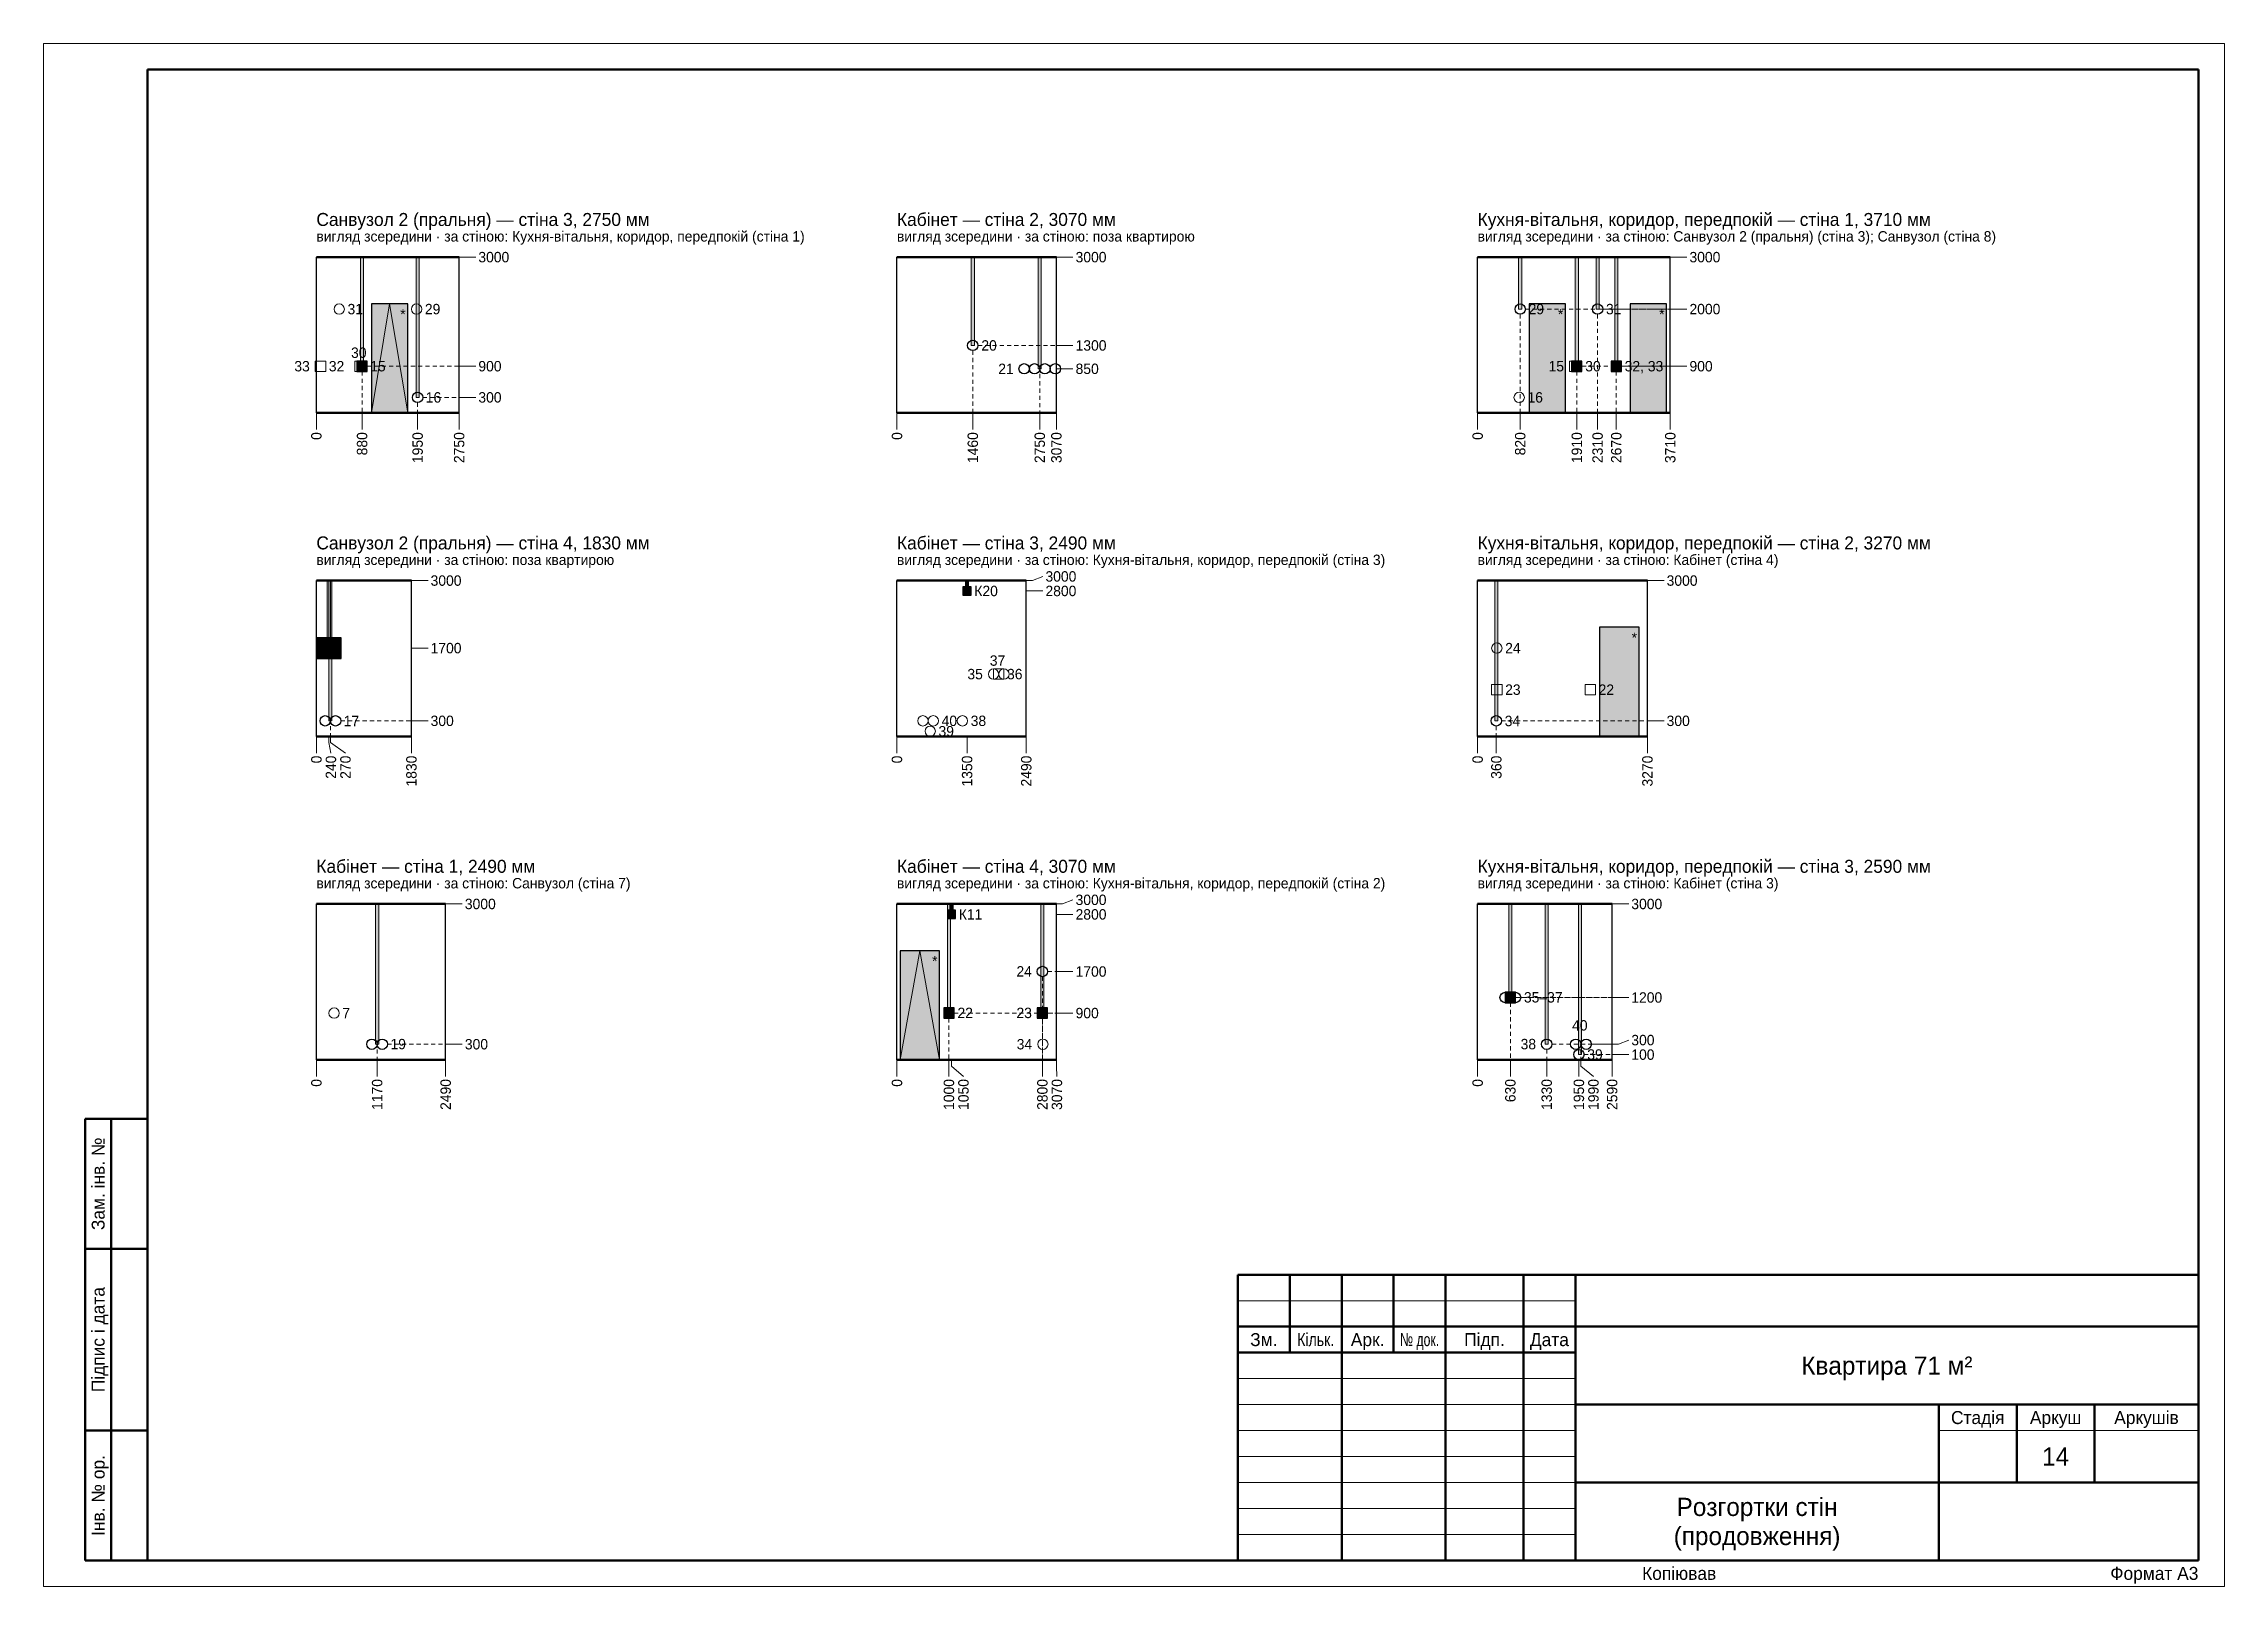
# Paper-space layout '14 Розгортки (продовження)' of a CAD drawing. Header units: millimetres. Extents: x 0 to 420, y 0 to 297.
import ezdxf
from ezdxf.enums import TextEntityAlignment as Align

# ---------------------------------------------------------------- set-up
doc = ezdxf.new("R2010")
doc.units = ezdxf.units.MM
doc.layers.add('A-SHEET', color=7, linetype='Continuous')
doc.layers.add('E-ELEV', color=7, linetype='Continuous')
doc.styles.add('PLEX_LIGHT', font='IBMPlexSans-Light.ttf')

# ---------------------------------------------------------------- blocks, each defined once
blk = doc.blocks.new('STAMP_F3')
at = {"lineweight": 50}
for p, q in [((185, 55), (0, 55)), ((0, 55), (0, 0)), ((10, 40), (10, 55)), ((20, 40), (20, 55)), ((30, 40), (30, 55)), ((40, 40), (40, 55)), ((55, 40), (55, 55)), ((65, 0), (65, 55)), ((185, 0), (185, 55)), ((0, 45), (65, 45)), ((65, 45), (185, 45)), ((0, 40), (65, 40)), ((20, 0), (20, 40)), ((40, 0), (40, 40)), ((55, 0), (55, 40)), ((65, 30), (185, 30)), ((135, 0), (135, 30)), ((150, 15), (150, 30)), ((165, 15), (165, 30)), ((65, 15), (185, 15)), ((0, 0), (185, 0))]:
    blk.add_line(p, q, dxfattribs=at)
at = {"lineweight": 18}
for p, q in [((0, 50), (65, 50)), ((0, 35), (65, 35)), ((0, 30), (65, 30)), ((0, 25), (65, 25)), ((135, 25), (185, 25)), ((0, 20), (65, 20)), ((0, 15), (65, 15)), ((0, 10), (65, 10)), ((0, 5), (65, 5))]:
    blk.add_line(p, q, dxfattribs=at)
at = {"style": 'PLEX_LIGHT'}
for s, p in [('Зм.', (5, 42.5)), ('Арк.', (25, 42.5)), ('Підп.', (47.5, 42.5)), ('Дата', (60, 42.5)), ('Стадія', (142.5, 27.5)), ('Аркуш', (157.5, 27.5)), ('Аркушів', (175, 27.5))]:
    blk.add_text(s, height=2.5, dxfattribs=at).set_placement(p, align=Align.MIDDLE_CENTER)
for s, width, p in [('Кільк.', 0.81045, (15, 42.5)), ('№ док.', 0.701948, (35, 42.5))]:
    blk.add_text(s, height=2.5, dxfattribs=dict(at, width=width)).set_placement(p, align=Align.MIDDLE_CENTER)
for tag, height, p in [('CODE', 5, (125, 50)), ('DATE1', 2.5, (60, 37.5)), ('OBJECT', 3.5, (125, 37.5)), ('DATE2', 2.5, (60, 32.5)), ('OBJECT_2', 3.5, (125, 31.9)), ('DATE3', 2.5, (60, 27.5)), ('DATE4', 2.5, (60, 22.5)), ('BUILDING', 3.5, (100, 22.5)), ('STAGE', 3.5, (142.5, 20)), ('SHEET', 3.5, (157.5, 20)), ('SHEETS', 3.5, (175, 20)), ('DATE5', 2.5, (60, 17.5)), ('BUILDING_2', 3.5, (100, 16.9)), ('DATE6', 2.5, (60, 12.5)), ('DATE7', 2.5, (60, 7.5)), ('IMAGE', 3.5, (100, 7.5)), ('ORG', 2.5, (160, 7.5)), ('ORG_2', 2.5, (160, 3.5)), ('DATE8', 2.5, (60, 2.5)), ('IMAGE_2', 3.5, (100, 1.9))]:
    blk.add_attdef(tag, text='', height=height, dxfattribs=at).set_placement(p, align=Align.MIDDLE_CENTER)
for tag, p in [('ROLE1', (1, 37.5)), ('NAME1', (21, 37.5)), ('ROLE2', (1, 32.5)), ('NAME2', (21, 32.5)), ('ROLE3', (1, 27.5)), ('NAME3', (21, 27.5)), ('ROLE4', (1, 22.5)), ('NAME4', (21, 22.5)), ('ROLE5', (1, 17.5)), ('NAME5', (21, 17.5)), ('ROLE6', (1, 12.5)), ('NAME6', (21, 12.5)), ('ROLE7', (1, 7.5)), ('NAME7', (21, 7.5)), ('ROLE8', (1, 2.5)), ('NAME8', (21, 2.5))]:
    blk.add_attdef(tag, text='', height=2.5, dxfattribs=at).set_placement(p, align=Align.MIDDLE_LEFT)

psp = doc.layouts.new('14 Розгортки (продовження)')

# ---------------------------------------------------------------- hatches: boundary and pattern name
at = {"layer": 'E-ELEV', "true_color": 0xe4ded3}
h = psp.add_hatch(color=7, dxfattribs=at)
h.dxf.hatch_style = 1
h.paths.add_polyline_path([(61.03, 234.9), (61.63, 234.9), (61.63, 255.9), (61.03, 255.9)])
h = psp.add_hatch(color=7, dxfattribs=at)
h.dxf.hatch_style = 1
h.paths.add_polyline_path([(71.73, 228.9), (72.33, 228.9), (72.33, 255.9), (71.73, 255.9)])
h = psp.add_hatch(color=7, dxfattribs=at)
h.dxf.hatch_style = 1
h.paths.add_polyline_path([(178.65, 238.9), (179.25, 238.9), (179.25, 255.9), (178.65, 255.9)])
h = psp.add_hatch(color=7, dxfattribs=at)
h.dxf.hatch_style = 1
h.paths.add_polyline_path([(191.55, 234.4), (192.15, 234.4), (192.15, 255.9), (191.55, 255.9)])
h = psp.add_hatch(color=7, dxfattribs=at)
h.dxf.hatch_style = 1
h.paths.add_polyline_path([(284.08, 245.9), (284.68, 245.9), (284.68, 255.9), (284.08, 255.9)])
h = psp.add_hatch(color=7, dxfattribs=at)
h.dxf.hatch_style = 1
h.paths.add_polyline_path([(294.98, 234.9), (295.58, 234.9), (295.58, 255.9), (294.98, 255.9)])
h = psp.add_hatch(color=7, dxfattribs=at)
h.dxf.hatch_style = 1
h.paths.add_polyline_path([(298.98, 245.9), (299.58, 245.9), (299.58, 255.9), (298.98, 255.9)])
h = psp.add_hatch(color=7, dxfattribs=at)
h.dxf.hatch_style = 1
h.paths.add_polyline_path([(302.58, 234.9), (303.18, 234.9), (303.18, 255.9), (302.58, 255.9)])
at = {"layer": 'E-ELEV', "true_color": 0xffffff}
h = psp.add_hatch(color=7, dxfattribs=at)
h.dxf.hatch_style = 1
h.paths.add_polyline_path([(63.13, 225.9), (70.13, 225.9), (70.13, 246.9), (63.13, 246.9)])
h = psp.add_hatch(color=7, dxfattribs=at)
h.dxf.hatch_style = 1
h.paths.add_polyline_path([(286.08, 225.9), (293.08, 225.9), (293.08, 246.9), (286.08, 246.9)])
h = psp.add_hatch(color=7, dxfattribs=at)
h.dxf.hatch_style = 1
h.paths.add_polyline_path([(305.58, 225.9), (312.58, 225.9), (312.58, 246.9), (305.58, 246.9)])
h = psp.add_hatch(color=7, dxfattribs=at)
h.dxf.hatch_style = 1
h.paths.add_polyline_path([(60.33, 233.9), (62.33, 233.9), (62.33, 235.9), (60.33, 235.9)])
h = psp.add_hatch(color=7, dxfattribs=at)
h.dxf.hatch_style = 1
h.paths.add_polyline_path([(294.28, 233.9), (296.28, 233.9), (296.28, 235.9), (294.28, 235.9)])
h = psp.add_hatch(color=7, dxfattribs=at)
h.dxf.hatch_style = 1
h.paths.add_polyline_path([(301.88, 233.9), (303.88, 233.9), (303.88, 235.9), (301.88, 235.9)])
h = psp.add_hatch(color=7, dxfattribs=at)
h.dxf.hatch_style = 1
h.paths.add_polyline_path([(301.88, 233.9), (303.88, 233.9), (303.88, 235.9), (301.88, 235.9)])
at = {"layer": 'E-ELEV', "true_color": 0xe4ded3}
h = psp.add_hatch(color=7, dxfattribs=at)
h.dxf.hatch_style = 1
h.paths.add_polyline_path([(54.63, 180.63), (55.23, 180.63), (55.23, 193.63), (54.63, 193.63)])
h = psp.add_hatch(color=7, dxfattribs=at)
h.dxf.hatch_style = 1
h.paths.add_polyline_path([(54.63, 180.63), (55.23, 180.63), (55.23, 193.63), (54.63, 193.63)])
h = psp.add_hatch(color=7, dxfattribs=at)
h.dxf.hatch_style = 1
h.paths.add_polyline_path([(54.63, 180.63), (55.23, 180.63), (55.23, 193.63), (54.63, 193.63)])
h = psp.add_hatch(color=7, dxfattribs=at)
h.dxf.hatch_style = 1
h.paths.add_polyline_path([(54.63, 180.63), (55.23, 180.63), (55.23, 193.63), (54.63, 193.63)])
h = psp.add_hatch(color=7, dxfattribs=at)
h.dxf.hatch_style = 1
h.paths.add_polyline_path([(54.63, 180.63), (55.23, 180.63), (55.23, 193.63), (54.63, 193.63)])
h = psp.add_hatch(color=7, dxfattribs=at)
h.dxf.hatch_style = 1
h.paths.add_polyline_path([(54.63, 180.63), (55.23, 180.63), (55.23, 193.63), (54.63, 193.63)])
h = psp.add_hatch(color=7, dxfattribs=at)
h.dxf.hatch_style = 1
h.paths.add_polyline_path([(54.63, 180.63), (55.23, 180.63), (55.23, 193.63), (54.63, 193.63)])
h = psp.add_hatch(color=7, dxfattribs=at)
h.dxf.hatch_style = 1
h.paths.add_polyline_path([(54.93, 166.63), (55.53, 166.63), (55.53, 193.63), (54.93, 193.63)])
h = psp.add_hatch(color=7, dxfattribs=at)
h.dxf.hatch_style = 1
h.paths.add_polyline_path([(177.55, 191.63), (178.15, 191.63), (178.15, 193.63), (177.55, 193.63)])
h = psp.add_hatch(color=7, dxfattribs=at)
h.dxf.hatch_style = 1
h.paths.add_polyline_path([(279.48, 166.63), (280.08, 166.63), (280.08, 193.63), (279.48, 193.63)])
at = {"layer": 'E-ELEV', "true_color": 0xffffff}
h = psp.add_hatch(color=7, dxfattribs=at)
h.dxf.hatch_style = 1
h.paths.add_polyline_path([(177.05, 190.83), (178.65, 190.83), (178.65, 192.43), (177.05, 192.43)])
h = psp.add_hatch(color=7, dxfattribs=at)
h.dxf.hatch_style = 1
h.paths.add_polyline_path([(52.58, 178.63), (57.28, 178.63), (57.28, 182.63), (52.58, 182.63)])
h = psp.add_hatch(color=7, dxfattribs=at)
h.dxf.hatch_style = 1
h.paths.add_polyline_path([(299.68, 163.63), (307.28, 163.63), (307.28, 184.63), (299.68, 184.63)])
at = {"layer": 'E-ELEV', "true_color": 0xe4ded3}
h = psp.add_hatch(color=7, dxfattribs=at)
h.dxf.hatch_style = 1
h.paths.add_polyline_path([(63.93, 104.37), (64.53, 104.37), (64.53, 131.37), (63.93, 131.37)])
h = psp.add_hatch(color=7, dxfattribs=at)
h.dxf.hatch_style = 1
h.paths.add_polyline_path([(174.05, 110.37), (174.65, 110.37), (174.65, 131.37), (174.05, 131.37)])
h = psp.add_hatch(color=7, dxfattribs=at)
h.dxf.hatch_style = 1
h.paths.add_polyline_path([(174.55, 129.37), (175.15, 129.37), (175.15, 131.37), (174.55, 131.37)])
h = psp.add_hatch(color=7, dxfattribs=at)
h.dxf.hatch_style = 1
h.paths.add_polyline_path([(192.05, 110.37), (192.65, 110.37), (192.65, 131.37), (192.05, 131.37)])
h = psp.add_hatch(color=7, dxfattribs=at)
h.dxf.hatch_style = 1
h.paths.add_polyline_path([(282.18, 113.37), (282.78, 113.37), (282.78, 131.37), (282.18, 131.37)])
h = psp.add_hatch(color=7, dxfattribs=at)
h.dxf.hatch_style = 1
h.paths.add_polyline_path([(289.18, 104.37), (289.78, 104.37), (289.78, 131.37), (289.18, 131.37)])
h = psp.add_hatch(color=7, dxfattribs=at)
h.dxf.hatch_style = 1
h.paths.add_polyline_path([(295.58, 102.37), (296.18, 102.37), (296.18, 131.37), (295.58, 131.37)])
at = {"layer": 'E-ELEV', "true_color": 0xffffff}
h = psp.add_hatch(color=7, dxfattribs=at)
h.dxf.hatch_style = 1
h.paths.add_polyline_path([(174.05, 128.57), (175.65, 128.57), (175.65, 130.17), (174.05, 130.17)])
h = psp.add_hatch(color=7, dxfattribs=at)
h.dxf.hatch_style = 1
h.paths.add_polyline_path([(164.95, 101.37), (172.55, 101.37), (172.55, 122.37), (164.95, 122.37)])
h = psp.add_hatch(color=7, dxfattribs=at)
h.dxf.hatch_style = 1
h.paths.add_polyline_path([(281.48, 112.37), (283.48, 112.37), (283.48, 114.37), (281.48, 114.37)])
h = psp.add_hatch(color=7, dxfattribs=at)
h.dxf.hatch_style = 1
h.paths.add_polyline_path([(281.48, 112.37), (283.48, 112.37), (283.48, 114.37), (281.48, 114.37)])
h = psp.add_hatch(color=7, dxfattribs=at)
h.dxf.hatch_style = 1
h.paths.add_polyline_path([(173.35, 109.37), (175.35, 109.37), (175.35, 111.37), (173.35, 111.37)])
h = psp.add_hatch(color=7, dxfattribs=at)
h.dxf.hatch_style = 1
h.paths.add_polyline_path([(191.35, 109.37), (193.35, 109.37), (193.35, 111.37), (191.35, 111.37)])

# ---------------------------------------------------------------- linework, layer by layer
at = {"layer": 'A-SHEET', "lineweight": 18}
for p, q in [((420, 297), (0, 297)), ((0, 297), (0, 0)), ((420, 0), (420, 297)), ((0, 0), (420, 0))]:
    psp.add_line(p, q, dxfattribs=at)
at = {"layer": 'A-SHEET', "lineweight": 50}
for p, q in [((415, 292), (20, 292)), ((20, 292), (20, 5)), ((415, 5), (415, 292)), ((20, 90), (8, 90)), ((8, 90), (8, 65)), ((13, 65), (13, 90)), ((20, 65), (20, 90)), ((20, 65), (8, 65)), ((8, 65), (8, 30)), ((8, 65), (20, 65)), ((13, 30), (13, 65)), ((20, 30), (20, 65)), ((20, 30), (8, 30)), ((8, 30), (8, 5)), ((8, 30), (20, 30)), ((13, 5), (13, 30)), ((20, 5), (20, 30)), ((8, 5), (20, 5)), ((20, 5), (415, 5))]:
    psp.add_line(p, q, dxfattribs=at)
at = {"layer": 'E-ELEV', "lineweight": 50, "true_color": 0x29251f}
for p, q in [((52.53, 255.9), (80.03, 255.9)), ((164.35, 255.9), (195.05, 255.9)), ((276.18, 255.9), (313.28, 255.9)), ((52.53, 225.9), (80.03, 225.9)), ((164.35, 225.9), (195.05, 225.9)), ((276.18, 225.9), (313.28, 225.9)), ((52.53, 193.63), (70.83, 193.63)), ((164.35, 193.63), (189.25, 193.63)), ((276.18, 193.63), (308.88, 193.63)), ((52.53, 163.63), (70.83, 163.63)), ((164.35, 163.63), (189.25, 163.63)), ((276.18, 163.63), (308.88, 163.63)), ((52.53, 131.37), (77.43, 131.37)), ((164.35, 131.37), (195.05, 131.37)), ((276.18, 131.37), (302.08, 131.37)), ((52.53, 101.37), (77.43, 101.37)), ((164.35, 101.37), (195.05, 101.37)), ((276.18, 101.37), (302.08, 101.37))]:
    psp.add_line(p, q, dxfattribs=at)
at = {"layer": 'E-ELEV', "lineweight": 25, "true_color": 0x29251f}
for p, q in [((52.53, 225.9), (52.53, 255.9)), ((80.03, 225.9), (80.03, 255.9)), ((164.35, 225.9), (164.35, 255.9)), ((195.05, 225.9), (195.05, 255.9)), ((276.18, 225.9), (276.18, 255.9)), ((313.28, 225.9), (313.28, 255.9)), ((52.53, 163.63), (52.53, 193.63)), ((70.83, 163.63), (70.83, 193.63)), ((164.35, 163.63), (164.35, 193.63)), ((189.25, 163.63), (189.25, 193.63)), ((276.18, 163.63), (276.18, 193.63)), ((308.88, 163.63), (308.88, 193.63)), ((52.53, 101.37), (52.53, 131.37)), ((77.43, 101.37), (77.43, 131.37)), ((164.35, 101.37), (164.35, 131.37)), ((195.05, 101.37), (195.05, 131.37)), ((276.18, 101.37), (276.18, 131.37)), ((302.08, 101.37), (302.08, 131.37))]:
    psp.add_line(p, q, dxfattribs=at)
at = {"layer": 'E-ELEV', "lineweight": 13, "true_color": 0x29251f}
for p, q in [((80.03, 255.9), (81.23, 255.9)), ((81.23, 255.9), (83.23, 255.9)), ((195.05, 255.9), (196.25, 255.9)), ((196.25, 255.9), (198.25, 255.9)), ((313.28, 255.9), (314.48, 255.9)), ((314.48, 255.9), (316.48, 255.9)), ((313.28, 245.9), (314.48, 245.9)), ((314.48, 245.9), (316.48, 245.9)), ((195.05, 238.9), (196.25, 238.9)), ((196.25, 238.9), (198.25, 238.9)), ((80.03, 234.9), (81.23, 234.9)), ((81.23, 234.9), (83.23, 234.9)), ((195.05, 234.4), (196.25, 234.4)), ((196.25, 234.4), (198.25, 234.4)), ((313.28, 234.9), (314.48, 234.9)), ((314.48, 234.9), (316.48, 234.9)), ((80.03, 228.9), (81.23, 228.9)), ((81.23, 228.9), (83.23, 228.9)), ((52.53, 225.9), (52.53, 224.7)), ((52.53, 224.7), (52.53, 222.7)), ((61.33, 225.9), (61.33, 224.7)), ((61.33, 224.7), (61.33, 222.7)), ((72.03, 225.9), (72.03, 224.7)), ((72.03, 224.7), (72.03, 222.7)), ((80.03, 225.9), (80.03, 224.7)), ((80.03, 224.7), (80.03, 222.7)), ((164.35, 225.9), (164.35, 224.7)), ((164.35, 224.7), (164.35, 222.7)), ((178.95, 225.9), (178.95, 224.7)), ((178.95, 224.7), (178.95, 222.7)), ((191.85, 225.9), (191.85, 224.7)), ((191.85, 224.7), (191.85, 222.7)), ((195.05, 225.9), (195.05, 224.7)), ((195.05, 224.7), (195.05, 222.7)), ((276.18, 225.9), (276.18, 224.7)), ((276.18, 224.7), (276.18, 222.7)), ((284.38, 225.9), (284.38, 224.7)), ((284.38, 224.7), (284.38, 222.7)), ((295.28, 225.9), (295.28, 224.7)), ((295.28, 224.7), (295.28, 222.7)), ((299.28, 225.9), (299.28, 224.7)), ((299.28, 224.7), (299.28, 222.7)), ((302.88, 225.9), (302.88, 224.7)), ((302.88, 224.7), (302.88, 222.7)), ((313.28, 225.9), (313.28, 224.7)), ((313.28, 224.7), (313.28, 222.7)), ((70.83, 193.63), (72.03, 193.63)), ((72.03, 193.63), (74.03, 193.63)), ((189.25, 193.63), (190.45, 193.63)), ((190.45, 193.63), (192.45, 194.43)), ((308.88, 193.63), (310.08, 193.63)), ((310.08, 193.63), (312.08, 193.63)), ((189.25, 191.63), (190.45, 191.63)), ((190.45, 191.63), (192.45, 191.63)), ((70.83, 180.63), (72.03, 180.63)), ((72.03, 180.63), (74.03, 180.63)), ((70.83, 166.63), (72.03, 166.63)), ((72.03, 166.63), (74.03, 166.63)), ((308.88, 166.63), (310.08, 166.63)), ((310.08, 166.63), (312.08, 166.63)), ((52.53, 163.63), (52.53, 162.43)), ((52.53, 162.43), (52.53, 160.43)), ((54.93, 163.63), (54.93, 162.43)), ((54.93, 162.43), (55.33, 160.43)), ((55.23, 163.63), (55.23, 162.43)), ((55.23, 162.43), (58.13, 160.43)), ((70.83, 163.63), (70.83, 162.43)), ((70.83, 162.43), (70.83, 160.43)), ((164.35, 163.63), (164.35, 162.43)), ((164.35, 162.43), (164.35, 160.43)), ((177.85, 163.63), (177.85, 162.43)), ((177.85, 162.43), (177.85, 160.43)), ((189.25, 163.63), (189.25, 162.43)), ((189.25, 162.43), (189.25, 160.43)), ((276.18, 163.63), (276.18, 162.43)), ((276.18, 162.43), (276.18, 160.43)), ((279.78, 163.63), (279.78, 162.43)), ((279.78, 162.43), (279.78, 160.43)), ((308.88, 163.63), (308.88, 162.43)), ((308.88, 162.43), (308.88, 160.43)), ((77.43, 131.37), (78.63, 131.37)), ((78.63, 131.37), (80.63, 131.37)), ((195.05, 131.37), (196.25, 131.37)), ((196.25, 131.37), (198.25, 132.17)), ((302.08, 131.37), (303.28, 131.37)), ((303.28, 131.37), (305.28, 131.37)), ((195.05, 129.37), (196.25, 129.37)), ((196.25, 129.37), (198.25, 129.37)), ((195.05, 118.37), (196.25, 118.37)), ((196.25, 118.37), (198.25, 118.37)), ((195.05, 110.37), (196.25, 110.37)), ((196.25, 110.37), (198.25, 110.37)), ((302.08, 113.37), (303.28, 113.37)), ((303.28, 113.37), (305.28, 113.37)), ((303.28, 104.37), (305.28, 105.17)), ((52.53, 101.37), (52.53, 100.17)), ((64.23, 101.37), (64.23, 100.17)), ((77.43, 104.37), (78.63, 104.37)), ((77.43, 101.37), (77.43, 100.17)), ((78.63, 104.37), (80.63, 104.37)), ((164.35, 101.37), (164.35, 100.17)), ((174.35, 101.37), (174.35, 100.17)), ((174.85, 101.37), (174.85, 100.17)), ((192.35, 101.37), (192.35, 100.17)), ((195.05, 101.37), (195.05, 100.17)), ((276.18, 101.37), (276.18, 100.17)), ((282.48, 101.37), (282.48, 100.17)), ((289.48, 101.37), (289.48, 100.17)), ((295.68, 101.37), (295.68, 100.17)), ((296.08, 101.37), (296.08, 100.17)), ((302.08, 104.37), (303.28, 104.37)), ((302.08, 102.37), (303.28, 102.37)), ((302.08, 101.37), (302.08, 100.17)), ((303.28, 102.37), (305.28, 102.37)), ((52.53, 100.17), (52.53, 98.17)), ((64.23, 100.17), (64.23, 98.17)), ((77.43, 100.17), (77.43, 98.17)), ((164.35, 100.17), (164.35, 98.17)), ((174.35, 100.17), (174.35, 98.17)), ((174.85, 100.17), (177.15, 98.17)), ((192.35, 100.17), (192.35, 98.17)), ((195.05, 100.17), (195.15, 98.17)), ((276.18, 100.17), (276.18, 98.17)), ((282.48, 100.17), (282.48, 98.17)), ((289.48, 100.17), (289.48, 98.17)), ((295.68, 100.17), (295.68, 98.17)), ((296.08, 100.17), (298.48, 98.17)), ((302.08, 100.17), (302.08, 98.17))]:
    psp.add_line(p, q, dxfattribs=at)
at = {"layer": 'E-ELEV', "lineweight": 13, "true_color": 0xd9d3c8}
for p, q in [((63.13, 225.9), (66.63, 246.9)), ((70.13, 225.9), (66.63, 246.9)), ((164.95, 101.37), (168.75, 122.37)), ((172.55, 101.37), (168.75, 122.37))]:
    psp.add_line(p, q, dxfattribs=at)
at = {"layer": 'E-ELEV', "lineweight": 13, "true_color": 0x9a9288}
for p, q in [((284.38, 244.9), (284.38, 244.1)), ((285.38, 245.9), (286.18, 245.9)), ((286.78, 245.9), (287.58, 245.9)), ((288.18, 245.9), (288.98, 245.9)), ((289.58, 245.9), (290.38, 245.9)), ((290.98, 245.9), (291.78, 245.9)), ((292.38, 245.9), (293.18, 245.9)), ((293.78, 245.9), (294.58, 245.9)), ((295.18, 245.9), (295.98, 245.9)), ((296.58, 245.9), (297.38, 245.9)), ((297.98, 245.9), (298.78, 245.9)), ((299.28, 244.9), (299.28, 244.1)), ((299.38, 245.9), (300.18, 245.9)), ((300.28, 245.9), (301.08, 245.9)), ((300.78, 245.9), (301.58, 245.9)), ((301.68, 245.9), (302.48, 245.9)), ((302.18, 245.9), (302.98, 245.9)), ((303.08, 245.9), (303.88, 245.9)), ((303.58, 245.9), (304.38, 245.9)), ((304.48, 245.9), (305.28, 245.9)), ((304.98, 245.9), (305.78, 245.9)), ((305.88, 245.9), (306.68, 245.9)), ((306.38, 245.9), (307.18, 245.9)), ((307.28, 245.9), (308.08, 245.9)), ((307.78, 245.9), (308.58, 245.9)), ((308.68, 245.9), (309.48, 245.9)), ((309.18, 245.9), (309.98, 245.9)), ((310.08, 245.9), (310.88, 245.9)), ((310.58, 245.9), (311.38, 245.9)), ((311.48, 245.9), (312.28, 245.9)), ((311.98, 245.9), (312.78, 245.9)), ((312.88, 245.9), (313.28, 245.9)), ((284.38, 243.5), (284.38, 242.7)), ((284.38, 242.1), (284.38, 241.3)), ((284.38, 240.7), (284.38, 239.9)), ((299.28, 243.5), (299.28, 242.7)), ((299.28, 242.1), (299.28, 241.3)), ((299.28, 240.7), (299.28, 239.9)), ((178.95, 237.9), (178.95, 237.1)), ((178.95, 236.5), (178.95, 235.7)), ((179.95, 238.9), (180.75, 238.9)), ((181.35, 238.9), (182.15, 238.9)), ((182.75, 238.9), (183.55, 238.9)), ((184.15, 238.9), (184.95, 238.9)), ((185.55, 238.9), (186.35, 238.9)), ((186.95, 238.9), (187.75, 238.9)), ((188.35, 238.9), (189.15, 238.9)), ((189.75, 238.9), (190.55, 238.9)), ((191.15, 238.9), (191.95, 238.9)), ((192.55, 238.9), (193.35, 238.9)), ((193.95, 238.9), (194.75, 238.9)), ((284.38, 239.3), (284.38, 238.5)), ((284.38, 237.9), (284.38, 237.1)), ((284.38, 236.5), (284.38, 235.7)), ((299.28, 239.3), (299.28, 238.5)), ((299.28, 237.9), (299.28, 237.1)), ((299.28, 236.5), (299.28, 235.7)), ((61.33, 233.9), (61.33, 233.1)), ((61.33, 232.5), (61.33, 231.7)), ((61.33, 231.1), (61.33, 230.3)), ((62.33, 234.9), (63.13, 234.9)), ((63.73, 234.9), (64.53, 234.9)), ((65.13, 234.9), (65.93, 234.9)), ((66.53, 234.9), (67.33, 234.9)), ((67.93, 234.9), (68.73, 234.9)), ((69.33, 234.9), (70.13, 234.9)), ((70.73, 234.9), (71.53, 234.9)), ((72.13, 234.9), (72.93, 234.9)), ((73.53, 234.9), (74.33, 234.9)), ((74.93, 234.9), (75.73, 234.9)), ((76.33, 234.9), (77.13, 234.9)), ((77.73, 234.9), (78.53, 234.9)), ((79.13, 234.9), (79.93, 234.9)), ((178.95, 235.1), (178.95, 234.3)), ((178.95, 233.7), (178.95, 232.9)), ((178.95, 232.3), (178.95, 231.5)), ((191.85, 233.4), (191.85, 232.6)), ((191.85, 232), (191.85, 231.2)), ((195.85, 234.4), (195.05, 234.4)), ((284.38, 235.1), (284.38, 234.3)), ((284.38, 233.7), (284.38, 232.9)), ((284.38, 232.3), (284.38, 231.5)), ((295.28, 233.9), (295.28, 233.1)), ((295.28, 232.5), (295.28, 231.7)), ((295.28, 231.1), (295.28, 230.3)), ((296.28, 234.9), (297.08, 234.9)), ((297.68, 234.9), (298.48, 234.9)), ((299.08, 234.9), (299.88, 234.9)), ((299.28, 235.1), (299.28, 234.3)), ((299.28, 233.7), (299.28, 232.9)), ((299.28, 232.3), (299.28, 231.5)), ((300.48, 234.9), (301.28, 234.9)), ((301.88, 234.9), (302.68, 234.9)), ((302.88, 233.9), (302.88, 233.1)), ((302.88, 233.9), (302.88, 233.1)), ((302.88, 232.5), (302.88, 231.7)), ((302.88, 232.5), (302.88, 231.7)), ((302.88, 231.1), (302.88, 230.3)), ((302.88, 231.1), (302.88, 230.3)), ((303.28, 234.9), (304.08, 234.9)), ((303.88, 234.9), (304.68, 234.9)), ((303.88, 234.9), (304.68, 234.9)), ((304.68, 234.9), (305.48, 234.9)), ((305.28, 234.9), (306.08, 234.9)), ((305.28, 234.9), (306.08, 234.9)), ((306.08, 234.9), (306.88, 234.9)), ((306.68, 234.9), (307.48, 234.9)), ((306.68, 234.9), (307.48, 234.9)), ((307.48, 234.9), (308.28, 234.9)), ((308.08, 234.9), (308.88, 234.9)), ((308.08, 234.9), (308.88, 234.9)), ((308.88, 234.9), (309.68, 234.9)), ((309.48, 234.9), (310.28, 234.9)), ((309.48, 234.9), (310.28, 234.9)), ((310.28, 234.9), (311.08, 234.9)), ((310.88, 234.9), (311.68, 234.9)), ((310.88, 234.9), (311.68, 234.9)), ((311.68, 234.9), (312.48, 234.9)), ((312.28, 234.9), (313.08, 234.9)), ((312.28, 234.9), (313.08, 234.9)), ((313.08, 234.9), (313.28, 234.9)), ((61.33, 229.7), (61.33, 228.9)), ((61.33, 228.3), (61.33, 227.5)), ((61.33, 226.9), (61.33, 226.1)), ((72.03, 227.9), (72.03, 227.1)), ((73.03, 228.9), (73.83, 228.9)), ((74.43, 228.9), (75.23, 228.9)), ((75.83, 228.9), (76.63, 228.9)), ((77.23, 228.9), (78.03, 228.9)), ((78.63, 228.9), (79.43, 228.9)), ((178.95, 230.9), (178.95, 230.1)), ((178.95, 229.5), (178.95, 228.7)), ((178.95, 228.1), (178.95, 227.3)), ((191.85, 230.6), (191.85, 229.8)), ((191.85, 229.2), (191.85, 228.4)), ((191.85, 227.8), (191.85, 227)), ((284.38, 230.9), (284.38, 230.1)), ((284.38, 229.5), (284.38, 228.7)), ((284.38, 228.1), (284.38, 227.3)), ((295.28, 229.7), (295.28, 228.9)), ((295.28, 228.3), (295.28, 227.5)), ((295.28, 226.9), (295.28, 226.1)), ((299.28, 230.9), (299.28, 230.1)), ((299.28, 229.5), (299.28, 228.7)), ((299.28, 228.1), (299.28, 227.3)), ((302.88, 229.7), (302.88, 228.9)), ((302.88, 229.7), (302.88, 228.9)), ((302.88, 228.3), (302.88, 227.5)), ((302.88, 228.3), (302.88, 227.5)), ((302.88, 226.9), (302.88, 226.1)), ((302.88, 226.9), (302.88, 226.1)), ((72.03, 226.5), (72.03, 225.9)), ((178.95, 226.7), (178.95, 225.9)), ((191.85, 226.4), (191.85, 225.9)), ((284.38, 226.7), (284.38, 225.9)), ((299.28, 226.7), (299.28, 225.9)), ((55.23, 165.63), (55.23, 164.83)), ((55.23, 164.23), (55.23, 163.63)), ((57.23, 166.63), (58.03, 166.63)), ((58.63, 166.63), (59.43, 166.63)), ((60.03, 166.63), (60.83, 166.63)), ((61.43, 166.63), (62.23, 166.63)), ((62.83, 166.63), (63.63, 166.63)), ((64.23, 166.63), (65.03, 166.63)), ((65.63, 166.63), (66.43, 166.63)), ((67.03, 166.63), (67.83, 166.63)), ((68.43, 166.63), (69.23, 166.63)), ((69.83, 166.63), (70.63, 166.63)), ((279.78, 165.63), (279.78, 164.83)), ((279.78, 164.23), (279.78, 163.63)), ((280.78, 166.63), (281.58, 166.63)), ((282.18, 166.63), (282.98, 166.63)), ((283.58, 166.63), (284.38, 166.63)), ((284.98, 166.63), (285.78, 166.63)), ((286.38, 166.63), (287.18, 166.63)), ((287.78, 166.63), (288.58, 166.63)), ((289.18, 166.63), (289.98, 166.63)), ((290.58, 166.63), (291.38, 166.63)), ((291.98, 166.63), (292.78, 166.63)), ((293.38, 166.63), (294.18, 166.63)), ((294.78, 166.63), (295.58, 166.63)), ((296.18, 166.63), (296.98, 166.63)), ((297.58, 166.63), (298.38, 166.63)), ((298.98, 166.63), (299.78, 166.63)), ((300.38, 166.63), (301.18, 166.63)), ((301.78, 166.63), (302.58, 166.63)), ((303.18, 166.63), (303.98, 166.63)), ((304.58, 166.63), (305.38, 166.63)), ((305.98, 166.63), (306.78, 166.63)), ((307.38, 166.63), (308.18, 166.63)), ((308.78, 166.63), (308.88, 166.63)), ((193.35, 118.37), (194.15, 118.37)), ((194.75, 118.37), (195.05, 118.37)), ((192.35, 117.37), (192.35, 116.57)), ((192.35, 115.97), (192.35, 115.17)), ((192.35, 114.57), (192.35, 113.77)), ((174.35, 109.37), (174.35, 108.57)), ((175.35, 110.37), (176.15, 110.37)), ((176.75, 110.37), (177.55, 110.37)), ((178.15, 110.37), (178.95, 110.37)), ((179.55, 110.37), (180.35, 110.37)), ((180.95, 110.37), (181.75, 110.37)), ((182.35, 110.37), (183.15, 110.37)), ((183.75, 110.37), (184.55, 110.37)), ((185.15, 110.37), (185.95, 110.37)), ((186.55, 110.37), (187.35, 110.37)), ((187.95, 110.37), (188.75, 110.37)), ((189.35, 110.37), (190.15, 110.37)), ((190.75, 110.37), (191.55, 110.37)), ((192.15, 110.37), (192.95, 110.37)), ((192.35, 113.17), (192.35, 112.37)), ((192.35, 111.77), (192.35, 110.97)), ((192.35, 110.37), (192.35, 109.57)), ((192.35, 109.37), (192.35, 108.57)), ((193.35, 110.37), (194.15, 110.37)), ((193.55, 110.37), (194.35, 110.37)), ((194.75, 110.37), (195.05, 110.37)), ((194.95, 110.37), (195.05, 110.37)), ((282.48, 112.37), (282.48, 111.57)), ((282.48, 112.37), (282.48, 111.57)), ((282.48, 112.37), (282.48, 111.57)), ((282.48, 110.97), (282.48, 110.17)), ((282.48, 110.97), (282.48, 110.17)), ((282.48, 110.97), (282.48, 110.17)), ((282.48, 109.57), (282.48, 108.77)), ((282.48, 109.57), (282.48, 108.77)), ((282.48, 109.57), (282.48, 108.77)), ((283.48, 113.37), (284.28, 113.37)), ((283.48, 113.37), (284.28, 113.37)), ((284.48, 113.37), (285.28, 113.37)), ((284.88, 113.37), (285.68, 113.37)), ((284.88, 113.37), (285.68, 113.37)), ((285.88, 113.37), (286.68, 113.37)), ((286.28, 113.37), (287.08, 113.37)), ((286.28, 113.37), (287.08, 113.37)), ((287.28, 113.37), (288.08, 113.37)), ((287.68, 113.37), (288.48, 113.37)), ((287.68, 113.37), (288.48, 113.37)), ((288.68, 113.37), (289.48, 113.37)), ((289.08, 113.37), (289.88, 113.37)), ((289.08, 113.37), (289.88, 113.37)), ((290.08, 113.37), (290.88, 113.37)), ((290.48, 113.37), (291.28, 113.37)), ((290.48, 113.37), (291.28, 113.37)), ((291.48, 113.37), (292.28, 113.37)), ((291.88, 113.37), (292.68, 113.37)), ((291.88, 113.37), (292.68, 113.37)), ((292.88, 113.37), (293.68, 113.37)), ((293.28, 113.37), (294.08, 113.37)), ((293.28, 113.37), (294.08, 113.37)), ((294.28, 113.37), (295.08, 113.37)), ((294.68, 113.37), (295.48, 113.37)), ((294.68, 113.37), (295.48, 113.37)), ((295.68, 113.37), (296.48, 113.37)), ((296.08, 113.37), (296.88, 113.37)), ((296.08, 113.37), (296.88, 113.37)), ((297.08, 113.37), (297.88, 113.37)), ((297.48, 113.37), (298.28, 113.37)), ((297.48, 113.37), (298.28, 113.37)), ((298.48, 113.37), (299.28, 113.37)), ((298.88, 113.37), (299.68, 113.37)), ((298.88, 113.37), (299.68, 113.37)), ((299.88, 113.37), (300.68, 113.37)), ((300.28, 113.37), (301.08, 113.37)), ((300.28, 113.37), (301.08, 113.37)), ((301.28, 113.37), (302.08, 113.37)), ((301.68, 113.37), (302.08, 113.37)), ((301.68, 113.37), (302.08, 113.37)), ((174.35, 107.97), (174.35, 107.17)), ((174.35, 106.57), (174.35, 105.77)), ((174.35, 105.17), (174.35, 104.37)), ((192.35, 108.97), (192.35, 108.17)), ((192.35, 107.97), (192.35, 107.17)), ((192.35, 107.57), (192.35, 106.77)), ((192.35, 106.57), (192.35, 105.77)), ((192.35, 106.17), (192.35, 105.37)), ((192.35, 105.17), (192.35, 104.37)), ((282.48, 108.17), (282.48, 107.37)), ((282.48, 108.17), (282.48, 107.37)), ((282.48, 108.17), (282.48, 107.37)), ((282.48, 106.77), (282.48, 105.97)), ((282.48, 106.77), (282.48, 105.97)), ((282.48, 106.77), (282.48, 105.97)), ((282.48, 105.37), (282.48, 104.57)), ((282.48, 105.37), (282.48, 104.57)), ((282.48, 105.37), (282.48, 104.57)), ((64.23, 103.37), (64.23, 102.57)), ((64.23, 101.97), (64.23, 101.37)), ((66.23, 104.37), (67.03, 104.37)), ((67.63, 104.37), (68.43, 104.37)), ((69.03, 104.37), (69.83, 104.37)), ((70.43, 104.37), (71.23, 104.37)), ((71.83, 104.37), (72.63, 104.37)), ((73.23, 104.37), (74.03, 104.37)), ((74.63, 104.37), (75.43, 104.37)), ((76.03, 104.37), (76.83, 104.37)), ((77.43, 104.37), (77.43, 104.37)), ((174.35, 103.77), (174.35, 102.97)), ((174.35, 102.37), (174.35, 101.57)), ((192.35, 104.77), (192.35, 103.97)), ((192.35, 103.77), (192.35, 102.97)), ((192.35, 103.37), (192.35, 102.57)), ((192.35, 102.37), (192.35, 101.57)), ((192.35, 101.97), (192.35, 101.37)), ((282.48, 103.97), (282.48, 103.17)), ((282.48, 103.97), (282.48, 103.17)), ((282.48, 103.97), (282.48, 103.17)), ((282.48, 102.57), (282.48, 101.77)), ((282.48, 102.57), (282.48, 101.77)), ((282.48, 102.57), (282.48, 101.77)), ((289.48, 103.37), (289.48, 102.57)), ((289.48, 101.97), (289.48, 101.37)), ((290.48, 104.37), (291.28, 104.37)), ((291.88, 104.37), (292.68, 104.37)), ((293.28, 104.37), (294.08, 104.37)), ((294.68, 104.37), (295.48, 104.37)), ((296.08, 104.37), (296.88, 104.37)), ((296.08, 103.37), (296.08, 102.57)), ((296.08, 101.97), (296.08, 101.37)), ((296.68, 102.37), (297.48, 102.37)), ((297.48, 104.37), (298.28, 104.37)), ((298.08, 104.37), (298.88, 104.37)), ((298.08, 102.37), (298.88, 102.37)), ((298.88, 104.37), (299.68, 104.37)), ((299.48, 104.37), (300.28, 104.37)), ((299.48, 102.37), (300.28, 102.37)), ((300.28, 104.37), (301.08, 104.37)), ((300.88, 104.37), (301.68, 104.37)), ((300.88, 102.37), (301.68, 102.37)), ((301.68, 104.37), (302.08, 104.37))]:
    psp.add_line(p, q, dxfattribs=at)
for points in [[(61.03, 234.9), (61.63, 234.9), (61.63, 255.9), (61.03, 255.9)], [(71.73, 228.9), (72.33, 228.9), (72.33, 255.9), (71.73, 255.9)], [(178.65, 238.9), (179.25, 238.9), (179.25, 255.9), (178.65, 255.9)], [(191.55, 234.4), (192.15, 234.4), (192.15, 255.9), (191.55, 255.9)], [(284.08, 245.9), (284.68, 245.9), (284.68, 255.9), (284.08, 255.9)], [(294.98, 234.9), (295.58, 234.9), (295.58, 255.9), (294.98, 255.9)], [(298.98, 245.9), (299.58, 245.9), (299.58, 255.9), (298.98, 255.9)], [(302.58, 234.9), (303.18, 234.9), (303.18, 255.9), (302.58, 255.9)], [(54.63, 180.63), (55.23, 180.63), (55.23, 193.63), (54.63, 193.63)], [(54.63, 180.63), (55.23, 180.63), (55.23, 193.63), (54.63, 193.63)], [(54.63, 180.63), (55.23, 180.63), (55.23, 193.63), (54.63, 193.63)], [(54.63, 180.63), (55.23, 180.63), (55.23, 193.63), (54.63, 193.63)], [(54.63, 180.63), (55.23, 180.63), (55.23, 193.63), (54.63, 193.63)], [(54.63, 180.63), (55.23, 180.63), (55.23, 193.63), (54.63, 193.63)], [(54.63, 180.63), (55.23, 180.63), (55.23, 193.63), (54.63, 193.63)], [(54.93, 166.63), (55.53, 166.63), (55.53, 193.63), (54.93, 193.63)], [(177.55, 191.63), (178.15, 191.63), (178.15, 193.63), (177.55, 193.63)], [(279.48, 166.63), (280.08, 166.63), (280.08, 193.63), (279.48, 193.63)], [(63.93, 104.37), (64.53, 104.37), (64.53, 131.37), (63.93, 131.37)], [(174.05, 110.37), (174.65, 110.37), (174.65, 131.37), (174.05, 131.37)], [(174.55, 129.37), (175.15, 129.37), (175.15, 131.37), (174.55, 131.37)], [(192.05, 110.37), (192.65, 110.37), (192.65, 131.37), (192.05, 131.37)], [(282.18, 113.37), (282.78, 113.37), (282.78, 131.37), (282.18, 131.37)], [(289.18, 104.37), (289.78, 104.37), (289.78, 131.37), (289.18, 131.37)], [(295.58, 102.37), (296.18, 102.37), (296.18, 131.37), (295.58, 131.37)]]:
    psp.add_lwpolyline(points, close=True, dxfattribs=at)
at = {"layer": 'E-ELEV', "lineweight": 25, "true_color": 0x9a9288}
for points in [[(63.13, 225.9), (70.13, 225.9), (70.13, 246.9), (63.13, 246.9)], [(286.08, 225.9), (293.08, 225.9), (293.08, 246.9), (286.08, 246.9)], [(305.58, 225.9), (312.58, 225.9), (312.58, 246.9), (305.58, 246.9)], [(299.68, 163.63), (307.28, 163.63), (307.28, 184.63), (299.68, 184.63)], [(164.95, 101.37), (172.55, 101.37), (172.55, 122.37), (164.95, 122.37)]]:
    psp.add_lwpolyline(points, close=True, dxfattribs=at)
at = {"layer": 'E-ELEV', "lineweight": 13, "true_color": 0xb0a99d}
for points in [[(52.33, 233.9), (54.33, 233.9), (54.33, 235.9), (52.33, 235.9)], [(52.33, 233.9), (54.33, 233.9), (54.33, 235.9), (52.33, 235.9)], [(59.93, 233.9), (61.93, 233.9), (61.93, 235.9), (59.93, 235.9)], [(293.88, 233.9), (295.88, 233.9), (295.88, 235.9), (293.88, 235.9)], [(182.95, 174.63), (184.95, 174.63), (184.95, 176.63), (182.95, 176.63)], [(182.95, 174.63), (184.95, 174.63), (184.95, 176.63), (182.95, 176.63)], [(278.88, 171.63), (280.88, 171.63), (280.88, 173.63), (278.88, 173.63)], [(296.88, 171.63), (298.88, 171.63), (298.88, 173.63), (296.88, 173.63)]]:
    psp.add_lwpolyline(points, close=True, dxfattribs=at)
at = {"layer": 'E-ELEV', "lineweight": 25, "true_color": 0x29251f}
for points in [[(60.33, 233.9), (62.33, 233.9), (62.33, 235.9), (60.33, 235.9)], [(294.28, 233.9), (296.28, 233.9), (296.28, 235.9), (294.28, 235.9)], [(301.88, 233.9), (303.88, 233.9), (303.88, 235.9), (301.88, 235.9)], [(301.88, 233.9), (303.88, 233.9), (303.88, 235.9), (301.88, 235.9)], [(52.58, 178.63), (57.28, 178.63), (57.28, 182.63), (52.58, 182.63)], [(281.48, 112.37), (283.48, 112.37), (283.48, 114.37), (281.48, 114.37)], [(281.48, 112.37), (283.48, 112.37), (283.48, 114.37), (281.48, 114.37)], [(173.35, 109.37), (175.35, 109.37), (175.35, 111.37), (173.35, 111.37)], [(191.35, 109.37), (193.35, 109.37), (193.35, 111.37), (191.35, 111.37)]]:
    psp.add_lwpolyline(points, close=True, dxfattribs=at)
at = {"layer": 'E-ELEV', "lineweight": 25, "true_color": 0xb3261e}
for points in [[(177.05, 190.83), (178.65, 190.83), (178.65, 192.43), (177.05, 192.43)], [(174.05, 128.57), (175.65, 128.57), (175.65, 130.17), (174.05, 130.17)]]:
    psp.add_lwpolyline(points, close=True, dxfattribs=at)
at = {"layer": 'E-ELEV', "lineweight": 13, "true_color": 0xb0a99d}
for centre in [(56.93, 245.9), (71.83, 245.9), (284.18, 228.9), (279.88, 180.63), (182.95, 175.63), (184.95, 175.63), (169.35, 166.63), (170.75, 164.63), (171.35, 166.63), (176.95, 166.63), (55.93, 110.37), (192.45, 104.37)]:
    psp.add_circle(centre, 1, dxfattribs=at)
at = {"layer": 'E-ELEV', "lineweight": 25, "true_color": 0x29251f}
for centre in [(284.38, 245.9), (299.28, 245.9), (178.95, 238.9), (188.85, 234.4), (190.85, 234.4), (192.85, 234.4), (194.85, 234.4), (72.03, 228.9), (54.23, 166.63), (56.23, 166.63), (279.78, 166.63), (192.35, 118.37), (281.48, 113.37), (283.48, 113.37), (63.23, 104.37), (65.23, 104.37), (289.48, 104.37), (295.08, 104.37), (297.08, 104.37), (295.68, 102.37)]:
    psp.add_circle(centre, 1, dxfattribs=at)

# ---------------------------------------------------------------- block references
at = {"layer": 'A-SHEET'}
ref = psp.add_blockref('STAMP_F3', (230, 5), dxfattribs=at)
ref.add_attrib('OBJECT', 'Квартира 71 м²', dxfattribs={"layer": '0', "height": 3.5, "style": 'PLEX_LIGHT'}).set_placement((355, 42.5), align=Align.MIDDLE_CENTER)
ref.add_attrib('IMAGE', 'Розгортки стін', dxfattribs={"layer": '0', "height": 3.5, "style": 'PLEX_LIGHT'}).set_placement((330, 15.3), align=Align.MIDDLE_CENTER)
ref.add_attrib('IMAGE_2', '(продовження)', dxfattribs={"layer": '0', "height": 3.5, "style": 'PLEX_LIGHT'}).set_placement((330, 9.7), align=Align.MIDDLE_CENTER)
ref.add_attrib('SHEET', '14', dxfattribs={"layer": '0', "height": 3.5, "style": 'PLEX_LIGHT'}).set_placement((387.5, 25), align=Align.MIDDLE_CENTER)

# ---------------------------------------------------------------- texts
at = {"layer": 'A-SHEET', "style": 'PLEX_LIGHT'}
for s, p in [('Зам. інв. №', (10.5, 77.5)), ('Підпис і дата', (10.5, 47.5)), ('Інв. № ор.', (10.5, 17.5))]:
    psp.add_text(s, height=2.5, rotation=90, dxfattribs=at).set_placement(p, align=Align.MIDDLE_CENTER)
psp.add_text('Копіював', height=2.5, dxfattribs=at).set_placement((315, 2.5), align=Align.MIDDLE_CENTER)
psp.add_text('Формат A3', height=2.5, dxfattribs=at).set_placement((415, 2.5), align=Align.MIDDLE_RIGHT)
at = {"layer": 'E-ELEV', "true_color": 0x29251f, "style": 'PLEX_LIGHT'}
for s, height, p in [('Кухня-вітальня, коридор, передпокій — стіна 1, 3710 мм', 2.5, (276.18, 263.15)), ('Санвузол 2 (пральня) — стіна 3, 2750 мм', 2.5, (52.53, 263.15)), ('вигляд зсередини · за стіною: Кухня-вітальня, коридор, передпокій (стіна 1)', 2, (52.53, 259.9)), ('вигляд зсередини · за стіною: поза квартирою', 2, (164.35, 259.9)), ('Кабінет — стіна 2, 3070 мм', 2.5, (164.35, 263.15)), ('вигляд зсередини · за стіною: Санвузол 2 (пральня) (стіна 3); Санвузол (стіна 8)', 2, (276.18, 259.9)), ('3000', 2, (83.73, 255.9)), ('3000', 2, (198.75, 255.9)), ('3000', 2, (316.98, 255.9)), ('29', 2, (286, 245.9)), ('31', 2, (300.9, 245.9)), ('2000', 2, (316.98, 245.9)), ('20', 2, (180.6, 238.9)), ('1300', 2, (198.75, 238.9)), ('15', 2, (62.9, 234.9)), ('900', 2, (83.73, 234.9)), ('21', 2, (183.86, 234.4)), ('850', 2, (198.75, 234.4)), ('30', 2, (296.9, 234.9)), ('32, 33', 2, (304.5, 234.9)), ('900', 2, (316.98, 234.9)), ('16', 2, (73.6, 228.9)), ('300', 2, (83.73, 228.9)), ('Санвузол 2 (пральня) — стіна 4, 1830 мм', 2.5, (52.53, 200.88)), ('Кабінет — стіна 3, 2490 мм', 2.5, (164.35, 200.88)), ('Кухня-вітальня, коридор, передпокій — стіна 2, 3270 мм', 2.5, (276.18, 200.88)), ('вигляд зсередини · за стіною: поза квартирою', 2, (52.53, 197.63)), ('вигляд зсередини · за стіною: Кухня-вітальня, коридор, передпокій (стіна 3)', 2, (164.35, 197.63)), ('вигляд зсередини · за стіною: Кабінет (стіна 4)', 2, (276.18, 197.63)), ('3000', 2, (74.53, 193.63)), ('3000', 2, (192.95, 194.43)), ('3000', 2, (312.58, 193.63)), ('2800', 2, (192.95, 191.63)), ('1700', 2, (74.53, 180.63)), ('17', 2, (57.8, 166.6)), ('300', 2, (74.53, 166.63)), ('34', 2, (281.4, 166.6)), ('300', 2, (312.58, 166.63)), ('Кабінет — стіна 1, 2490 мм', 2.5, (52.53, 138.62)), ('Кабінет — стіна 4, 3070 мм', 2.5, (164.35, 138.62)), ('Кухня-вітальня, коридор, передпокій — стіна 3, 2590 мм', 2.5, (276.18, 138.62)), ('вигляд зсередини · за стіною: Санвузол (стіна 7)', 2, (52.53, 135.37)), ('вигляд зсередини · за стіною: Кухня-вітальня, коридор, передпокій (стіна 2)', 2, (164.35, 135.37)), ('вигляд зсередини · за стіною: Кабінет (стіна 3)', 2, (276.18, 135.37)), ('3000', 2, (81.13, 131.37)), ('3000', 2, (198.75, 132.17)), ('2800', 2, (198.75, 129.37)), ('3000', 2, (305.78, 131.37)), ('24', 2, (187.36, 118.4)), ('1700', 2, (198.75, 118.37)), ('35–37', 2, (285.1, 113.4)), ('1200', 2, (305.78, 113.37)), ('22', 2, (176, 110.4)), ('23', 2, (187.36, 110.4)), ('900', 2, (198.75, 110.37)), ('19', 2, (66.8, 104.4)), ('300', 2, (81.13, 104.37)), ('38', 2, (284.46, 104.4)), ('40', 2, (294.38, 108)), ('300', 2, (305.78, 105.17)), ('39', 2, (297.3, 102.4)), ('100', 2, (305.78, 102.37))]:
    psp.add_text(s, height=height, dxfattribs=at).set_placement(p, align=Align.MIDDLE_LEFT)
at = {"layer": 'E-ELEV', "true_color": 0xb0a99d, "style": 'PLEX_LIGHT'}
for s, p in [('31', (58.53, 245.9)), ('29', (73.43, 245.9)), ('33', (48.29, 234.9)), ('32', (54.93, 234.9)), ('30', (59.21, 237.5)), ('15', (289.84, 234.9)), ('16', (285.78, 228.9)), ('24', (281.48, 180.63)), ('35', (177.91, 175.63)), ('37', (182.23, 178.23)), ('36', (185.55, 175.63)), ('23', (281.48, 172.63)), ('22', (299.48, 172.63)), ('39', (172.35, 164.63)), ('40', (172.95, 166.63)), ('38', (178.55, 166.63)), ('7', (57.53, 110.37)), ('34', (187.41, 104.37))]:
    psp.add_text(s, height=2, dxfattribs=at).set_placement(p, align=Align.MIDDLE_LEFT)
at = {"layer": 'E-ELEV', "true_color": 0x29251f, "style": 'PLEX_LIGHT'}
for p in [(69.73, 244.9), (292.68, 244.9), (312.18, 244.9), (306.88, 182.63), (172.15, 120.37)]:
    psp.add_text('*', height=2, dxfattribs=at).set_placement(p, align=Align.MIDDLE_RIGHT)
for s, p in [('0', (52.53, 222.2)), ('880', (61.33, 222.2)), ('1950', (72.03, 222.2)), ('2750', (80.03, 222.2)), ('0', (164.35, 222.2)), ('1460', (178.95, 222.2)), ('2750', (191.85, 222.2)), ('3070', (195.05, 222.2)), ('0', (276.18, 222.2)), ('820', (284.38, 222.2)), ('1910', (295.28, 222.2)), ('2310', (299.28, 222.2)), ('2670', (302.88, 222.2)), ('3710', (313.28, 222.2)), ('0', (52.53, 159.93)), ('240', (55.33, 159.93)), ('270', (58.13, 159.93)), ('1830', (70.83, 159.93)), ('0', (164.35, 159.93)), ('1350', (177.85, 159.93)), ('2490', (189.25, 159.93)), ('0', (276.18, 159.93)), ('360', (279.78, 159.93)), ('3270', (308.88, 159.93)), ('0', (52.53, 97.67)), ('1170', (64.23, 97.67)), ('2490', (77.43, 97.67)), ('0', (164.35, 97.67)), ('1000', (174.35, 97.67)), ('1050', (177.15, 97.67)), ('2800', (192.35, 97.67)), ('3070', (195.15, 97.67)), ('0', (276.18, 97.67)), ('630', (282.48, 97.67)), ('1330', (289.48, 97.67)), ('1950', (295.68, 97.67)), ('1990', (298.48, 97.67)), ('2590', (302.08, 97.67))]:
    psp.add_text(s, height=2, rotation=90, dxfattribs=at).set_placement(p, align=Align.MIDDLE_RIGHT)
at = {"layer": 'E-ELEV', "true_color": 0xb3261e, "style": 'PLEX_LIGHT'}
for s, p in [('К20', (179.25, 191.63)), ('К11', (176.25, 129.37))]:
    psp.add_text(s, height=2, dxfattribs=at).set_placement(p, align=Align.MIDDLE_LEFT)
at = {"layer": 'E-ELEV', "true_color": 0x29251f, "style": 'PLEX_LIGHT'}
psp.add_text('ЩР', height=2, dxfattribs=at).set_placement((54.93, 180.63), align=Align.MIDDLE_CENTER)

doc.saveas('drawing.dxf')
